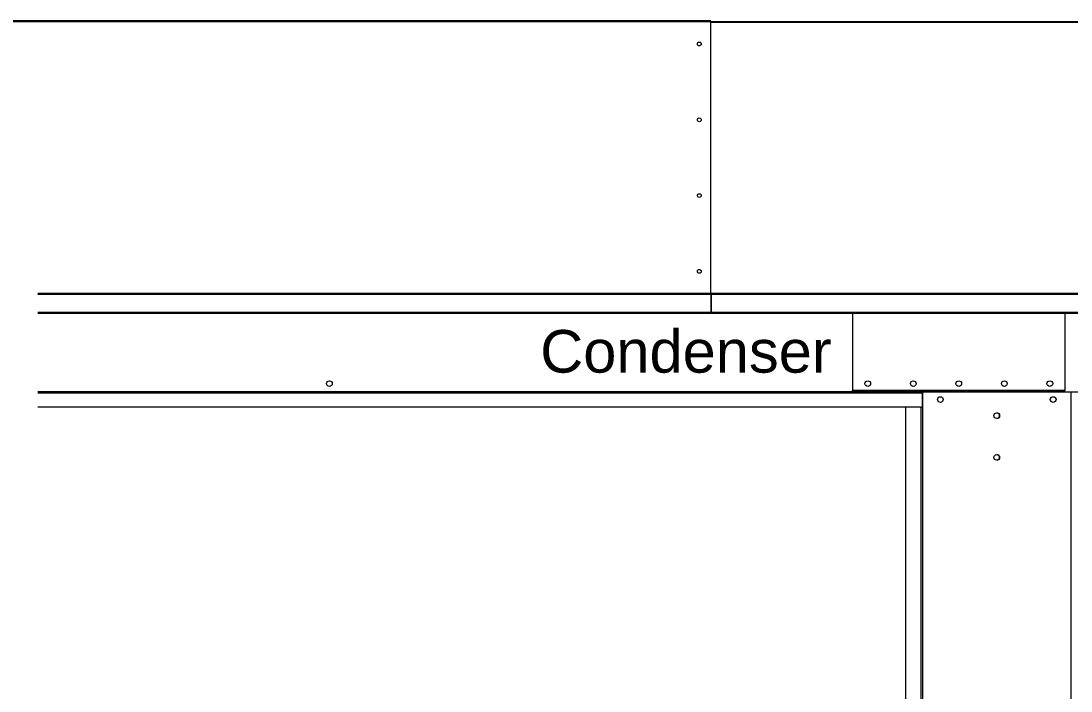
# Model space of a CAD drawing. Header units: inches. Extents: x 1104 to 1677, y 981 to 1342.
# Drawn here: x 1431.2 to 1500.4, y 1112.5 to 1156.7 of the extents above; entities that cross this region are included whole.
import ezdxf
from ezdxf.enums import TextEntityAlignment as Align

# ---------------------------------------------------------------- set-up
doc = ezdxf.new("R2010")
doc.units = ezdxf.units.IN
doc.header["$MEASUREMENT"] = 0
doc.layers.get('0').update_dxf_attribs({"color": 1})
doc.styles.add('dimentions', font='ARIAL.TTF')

msp = doc.modelspace()

# ---------------------------------------------------------------- linework, layer by layer
at = {"linetype": 'Continuous', "lineweight": 15}
for p, q in [((1476.67785717, 1156.73060161), (1406.67785729, 1156.73060161)), ((1476.67785717, 1156.68180089), (1406.67785729, 1156.68180089)), ((1514.39865662, 1156.68280056), (1476.67785717, 1156.68280056)), ((1476.67785717, 1138.74815249), (1476.67785717, 1156.68180089)), ((1514.39865662, 1156.63400454), (1476.67785717, 1156.63400454)), ((1476.67785717, 1138.74815249), (1432.31355635, 1138.74815249)), ((1432.31355635, 1138.74715282), (1476.67785717, 1138.74715282)), ((1476.67785717, 1138.6983521), (1432.31355635, 1138.6983521)), ((1476.72565705, 1138.74815249), (1476.67785717, 1138.74815249)), ((1476.67785717, 1138.74715282), (1476.67785717, 1138.74815249)), ((1476.67785717, 1138.74715282), (1476.67785717, 1138.6983521)), ((1476.67785717, 1138.6983521), (1476.67785717, 1137.4971519)), ((1476.72565705, 1138.68715159), (1476.67785717, 1138.68715159)), ((1476.72565705, 1138.61245336), (1476.67785717, 1138.61245336)), ((1476.72565705, 1138.61145135), (1476.67785717, 1138.61145135)), ((1514.35085674, 1138.74815249), (1476.72565705, 1138.74815249)), ((1476.72565705, 1138.74715282), (1476.72565705, 1138.74815249)), ((1476.72565705, 1138.6983521), (1476.72565705, 1138.74715282)), ((1476.72565705, 1138.74715282), (1514.35085674, 1138.74715282)), ((1514.35085674, 1138.6983521), (1476.72565705, 1138.6983521)), ((1476.72565705, 1137.4971519), (1476.72565705, 1138.6983521)), ((1479.03915736, 1138.74815249), (1480.49035681, 1138.74815249)), ((1476.67785717, 1137.4971519), (1432.31355635, 1137.4971519)), ((1476.67785717, 1137.44835353), (1432.31355635, 1137.44835353)), ((1476.67785717, 1137.4971519), (1476.67785717, 1137.44835353)), ((1514.35085674, 1137.4971519), (1476.72565705, 1137.4971519)), ((1476.72565705, 1137.44835353), (1476.72565705, 1137.4971519)), ((1514.35085674, 1137.44835353), (1476.72565705, 1137.44835353)), ((1486.03705711, 1137.44835353), (1486.03705711, 1132.35660329)), ((1500.03705679, 1137.44835353), (1500.03705679, 1132.35660329)), ((1493.0370568, 1132.26285269), (1432.31355635, 1132.26285269)), ((1490.6427567, 1132.26185302), (1432.31355635, 1132.26185302)), ((1490.6427567, 1132.18615277), (1432.31355635, 1132.18615277)), ((1500.03705679, 1132.35660329), (1486.03705711, 1132.35660329)), ((1486.03705711, 1132.35660329), (1486.03705711, 1132.35560362)), ((1500.03705679, 1132.35560362), (1486.03705711, 1132.35560362)), ((1486.03705711, 1132.28090304), (1486.03705711, 1132.35560362)), ((1500.03705679, 1132.28090304), (1486.03705711, 1132.28090304)), ((1490.6427567, 1131.26185135), (1490.6427567, 1132.26185302)), ((1490.6427567, 1132.26185302), (1490.64375696, 1132.26185302)), ((1490.64375696, 1132.26185302), (1490.64375696, 1084.01185318)), ((1490.64375696, 1132.26185302), (1500.43255678, 1132.26185302)), ((1493.0370568, 1132.28090304), (1493.0370568, 1132.26285269)), ((1493.0370568, 1132.28090304), (1493.0370568, 1132.26285269)), ((1493.0370568, 1132.26285269), (1493.0370568, 1132.26185302)), ((1493.0370568, 1132.26285269), (1584.46245225, 1132.26285269)), ((1493.0370568, 1132.26285269), (1493.0370568, 1132.26185302)), ((1500.03705679, 1132.35660329), (1500.03705679, 1132.35560362)), ((1500.03705679, 1132.28090304), (1500.03705679, 1132.35560362)), ((1500.43255678, 1132.26185302), (1500.43255678, 1084.01185318)), ((1500.43255678, 1132.26185302), (1500.43355674, 1132.26185302)), ((1490.5381617, 1131.26185135), (1432.31355635, 1131.26185135)), ((1489.51775658, 1131.26185135), (1489.51775658, 1089.76185225)), ((1490.53715675, 1131.26185135), (1490.53715675, 1089.76185225)), ((1490.538157, 1131.26185135), (1490.538157, 1089.76185225)), ((1490.538157, 1131.26185135), (1490.6427567, 1131.26185135))]:
    msp.add_line(p, q, dxfattribs=at)
for centre, radius in [((1475.92785682, 1155.21497752), 0.125), ((1475.92785682, 1150.21497752), 0.125), ((1475.92785682, 1145.21497752), 0.125), ((1475.92785682, 1140.21497752), 0.125), ((1451.53815682, 1132.81215252), 0.1875), ((1487.03705682, 1132.81215252), 0.1875), ((1490.03705682, 1132.81215252), 0.1875), ((1493.03705682, 1132.81215252), 0.1875), ((1496.03705682, 1132.81215252), 0.1875), ((1499.03705682, 1132.81215252), 0.1875), ((1491.81940682, 1131.76185252), 0.1875), ((1499.25690682, 1131.76185252), 0.1875), ((1495.53815682, 1130.69935252), 0.1875), ((1495.53815682, 1127.94935252), 0.1875)]:
    msp.add_circle(centre, radius, dxfattribs=at)
for centre, start, end in [((1495.53715682, 1130.69935252), 0, 89.8476781425), ((1495.53715682, 1130.69935252), 270.1523360472, 0), ((1495.53715682, 1127.94935252), 270.1523289183, 89.8476873727)]:
    msp.add_arc(centre, 0.1875, start, end, dxfattribs=at)

# ---------------------------------------------------------------- texts
at = {"color": 1, "lineweight": 15, "style": 'dimentions'}
msp.add_text('Condenser', height=2.8125, dxfattribs=at).set_placement((1484.65575139, 1133.53690903), align=Align.RIGHT)

doc.saveas('drawing.dxf')
